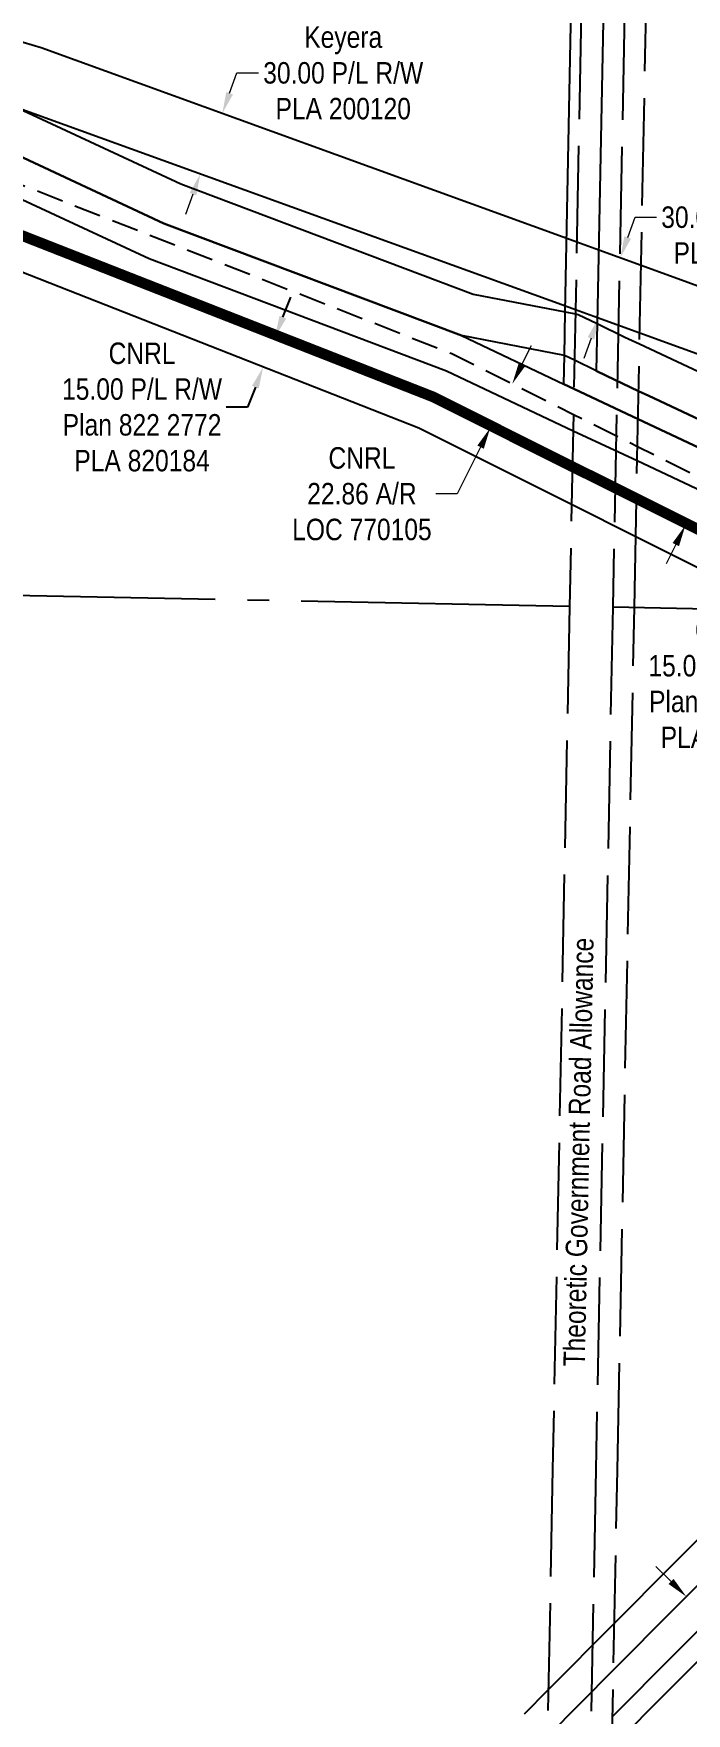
# Model space of a CAD drawing. Extents: x 405326 to 424052, y 6044755 to 6062236.
# Drawn here: x 410878 to 411182, y 6058295 to 6059078 of the extents above; entities that cross this region are included whole.
import ezdxf
from ezdxf.enums import TextEntityAlignment as Align

# ---------------------------------------------------------------- set-up
doc = ezdxf.new("R2010")
doc.units = 0
doc.header["$LTSCALE"] = 5
for name, pattern in [('foc-ACCESSROAD', [3.75, 2.5, -1.25]), ('foc-QUARTERLINE', [33, 25, -3, 2, -3]), ('foc-UNSURVEYED', [12.5, 10, -2.5])]:
    doc.linetypes.add(name, pattern=pattern)
for name, color, linetype in [('F-AR', 190, 'foc-ACCESSROAD'), ('F-RW', 190, 'Continuous'), ('F-WS-S', 190, 'Continuous'), ('L-ROAD-T', 7, 'Continuous'), ('L-SECQ', 8, 'foc-QUARTERLINE'), ('L-USEC', 7, 'foc-UNSURVEYED'), ('P-PROPOSED', 10, 'Continuous')]:
    doc.layers.add(name, color=color, linetype=linetype)
doc.layers.add('F-AR-T', color=190, linetype='Continuous', lineweight=9)
doc.layers.add('F-RW-T', color=190, linetype='Continuous', lineweight=9)
doc.styles.add('80CG', font='ARIALN.TTF', dxfattribs={"height": 10})
doc.styles.add('80L', font='ARIALN.TTF', dxfattribs={"height": 10})
doc.dimstyles.new('Compass 5 000', dxfattribs={"dimscale": 5, "dimtxt": 9, "dimasz": 2, "dimexe": 0.2, "dimexo": 0.0625, "dimgap": 0.5, "dimtad": 0, "dimtih": 1, "dimtoh": 1, "dimzin": 0, "dimdsep": 46, "dimtxsty": '80CG', "dimcen": 0.1, "dimse1": 1, "dimse2": 1, "dimclrd": 256, "dimclrt": 256, "dimaunit": 1, "dimadec": 4, "dimazin": 0, "dimtfac": 0.06, "dimtofl": 0, "dimtmove": 0, "dimatfit": 1, "dimfxl": 0.2, "dimtolj": 1, "dimtzin": 0, "dimlwd": -1, "dimarcsym": 0})

# ---------------------------------------------------------------- blocks, each defined once
blk = doc.blocks.new('*D844')
at = {"layer": 'F-RW-T', "transparency": 16777216}
for p, q in [((411154.5, 6058982.85), (411157.91, 6058992.25)), ((411157.91, 6058992.25), (411167.91, 6058992.25)), ((411137.44, 6058935.85), (411134.03, 6058926.45))]:
    blk.add_line(p, q, dxfattribs=at)
for points in [[(411152.93, 6058983.42), (411156.06, 6058982.28), (411151.09, 6058973.45)], [(411135.87, 6058936.42), (411139.01, 6058935.28), (411140.85, 6058945.25)]]:
    blk.add_solid(points, dxfattribs=at)
at = {"layer": 'F-RW-T', "transparency": 16777216, "insert": (411207.38, 6058992.25), "char_height": 10, "attachment_point": 5, "style": '80CG'}
blk.add_mtext('\\A1;Keyera\\P30.00 P/L R/W\\PPLA 200120', dxfattribs=at)
blk = doc.blocks.new('*D864')
at = {"layer": 'F-RW-T', "transparency": 16777216}
for p, q in [((411174.71, 6058356.46), (411167.62, 6058363.51)), ((411199.54, 6058331.8), (411211.55, 6058319.87)), ((411211.55, 6058319.87), (411221.55, 6058319.87))]:
    blk.add_line(p, q, dxfattribs=at)
for points in [[(411175.89, 6058357.65), (411173.54, 6058355.28), (411181.81, 6058349.42)], [(411200.71, 6058332.98), (411198.36, 6058330.62), (411192.44, 6058338.85)]]:
    blk.add_solid(points, dxfattribs=at)
at = {"layer": 'F-RW-T', "transparency": 16777216, "insert": (411260.64, 6058319.87), "char_height": 10, "attachment_point": 5, "style": '80CG'}
blk.add_mtext('\\A1;Sinopec\\P15.00 P/L R/W\\PPlan 022 5351\\PPLA 011299', dxfattribs=at)
blk = doc.blocks.new('*D866')
at = {"layer": 'F-RW-T', "transparency": 16777216}
for p, q in [((411270.66, 6058815.14), (411275.13, 6058824.09)), ((411254.98, 6058783.82), (411250.51, 6058774.87)), ((411250.51, 6058774.87), (411240.51, 6058774.87))]:
    blk.add_line(p, q, dxfattribs=at)
for points in [[(411269.17, 6058815.89), (411272.15, 6058814.4), (411266.18, 6058806.2)], [(411253.49, 6058784.56), (411256.47, 6058783.07), (411259.46, 6058792.76)]]:
    blk.add_solid(points, dxfattribs=at)
at = {"layer": 'F-RW-T', "transparency": 16777216, "insert": (411201.42, 6058774.87), "char_height": 10, "attachment_point": 5, "style": '80CG'}
blk.add_mtext('\\A1;CNRL\\P15.00 P/L R/W\\PPlan 822 2772\\PPLA 820184', dxfattribs=at)
blk = doc.blocks.new('*D870')
at = {"layer": 'F-AR-T', "transparency": 16777216}
for p, q in [((411196.12, 6058878.09), (411239.69, 6058965.11)), ((411239.69, 6058965.11), (411249.69, 6058965.11)), ((411176.9, 6058839.73), (411172.43, 6058830.79))]:
    blk.add_line(p, q, dxfattribs=at)
for points in [[(411194.63, 6058878.84), (411197.61, 6058877.35), (411191.64, 6058869.15)], [(411175.41, 6058840.47), (411178.39, 6058838.98), (411181.38, 6058848.67)]]:
    blk.add_solid(points, dxfattribs=at)
at = {"layer": 'F-AR-T', "transparency": 16777216, "insert": (411284.03, 6058965.11), "char_height": 10, "attachment_point": 5, "style": '80CG'}
blk.add_mtext('\\A1;CNRL\\P22.86 A/R\\PLOC 770105', dxfattribs=at)
blk = doc.blocks.new('*D873')
at = {"layer": 'F-WS-S', "transparency": 16777216}
for p, q in [((410993.92, 6058945.68), (410997.58, 6058954.99)), ((410981.12, 6058913.11), (410977.46, 6058903.8)), ((410977.46, 6058903.8), (410967.46, 6058903.8))]:
    blk.add_line(p, q, dxfattribs=at)
for points in [[(410992.37, 6058946.29), (410995.47, 6058945.07), (410990.26, 6058936.37)], [(410979.57, 6058913.72), (410982.67, 6058912.5), (410984.78, 6058922.42)]]:
    blk.add_solid(points, dxfattribs=at)
at = {"layer": 'F-WS-S', "transparency": 16777216, "insert": (410928.37, 6058903.8), "char_height": 10, "attachment_point": 5, "style": '80CG'}
blk.add_mtext('\\A1;CNRL\\P15.00 P/L R/W\\PPlan 822 2772\\PPLA 820184', dxfattribs=at)
blk = doc.blocks.new('*D877')
at = {"layer": 'F-RW-T', "transparency": 16777216}
for p, q in [((410969.15, 6059050.11), (410972.56, 6059059.51)), ((410972.56, 6059059.51), (410982.56, 6059059.51)), ((410952.07, 6059003.04), (410948.66, 6058993.64))]:
    blk.add_line(p, q, dxfattribs=at)
for points in [[(410967.59, 6059050.68), (410970.72, 6059049.54), (410965.74, 6059040.71)], [(410950.51, 6059003.61), (410953.64, 6059002.47), (410955.48, 6059012.44)]]:
    blk.add_solid(points, dxfattribs=at)
at = {"layer": 'F-RW-T', "transparency": 16777216, "insert": (411022.04, 6059059.51), "char_height": 10, "attachment_point": 5, "style": '80CG'}
blk.add_mtext('\\A1;Keyera\\P30.00 P/L R/W\\PPLA 200120', dxfattribs=at)
blk = doc.blocks.new('*D1005')
at = {"layer": 'F-RW-T', "transparency": 16777216}
for p, q in [((411118.72, 6059115.22), (411108.72, 6059115.41)), ((411153.7, 6059114.53), (411163.7, 6059114.33))]:
    blk.add_line(p, q, dxfattribs=at)
for points in [[(411118.75, 6059116.88), (411118.68, 6059113.55), (411128.71, 6059115.02)], [(411153.74, 6059116.2), (411153.67, 6059112.86), (411143.71, 6059114.73)]]:
    blk.add_solid(points, dxfattribs=at)
at = {"layer": 'F-RW-T', "transparency": 16777216, "insert": (411069.63, 6059115.41), "char_height": 10, "attachment_point": 5, "style": '80CG'}
blk.add_mtext('\\A1;CNRL\\P15.00 P/L R/W\\PPLA 121717', dxfattribs=at)
blk = doc.blocks.new('*D1006')
at = {"layer": 'F-AR-T', "transparency": 16777216}
for p, q in [((411105.26, 6058923.59), (411109.74, 6058932.53)), ((411086.01, 6058885.16), (411075.09, 6058863.37)), ((411075.09, 6058863.37), (411065.09, 6058863.37))]:
    blk.add_line(p, q, dxfattribs=at)
for points in [[(411103.77, 6058924.34), (411106.75, 6058922.84), (411100.78, 6058914.65)], [(411084.52, 6058885.91), (411087.5, 6058884.41), (411090.49, 6058894.1)]]:
    blk.add_solid(points, dxfattribs=at)
at = {"layer": 'F-AR-T', "transparency": 16777216, "insert": (411030.75, 6058863.37), "char_height": 10, "attachment_point": 5, "style": '80CG'}
blk.add_mtext('\\A1;CNRL\\P22.86 A/R\\PLOC 770105', dxfattribs=at)

msp = doc.modelspace()

# ---------------------------------------------------------------- linework, layer by layer
at = {"layer": 'F-AR', "flags": 128}
msp.add_lwpolyline([(411737.728, 6058466.1), (411748.461, 6058465.715), (411767.196, 6058466.641), (411787.236, 6058468.706), (411806.103, 6058471.5), (411839.011, 6058475.711), (411846.044, 6058475.661), (411864.632, 6058475.529), (411869.271, 6058474.364), (411884.118, 6058470.636), (411915.718, 6058459.798), (411941.077, 6058442.032), (411942.255, 6058440.873), (412004.187, 6058379.945), (412030.889, 6058359.451), (412060.627, 6058348.221), (412213.289, 6058321.934), (412243.113, 6058309.68), (412267.707, 6058289.509), (412291.935, 6058267.864), (412291.478, 6058266.505), (412287.967, 6058256.054), (412284.017, 6058244.295), (412276.69, 6058250.864), (412252.845, 6058272.136), (412231.262, 6058289.836), (412206.929, 6058299.834), (412054.597, 6058326.066), (412019.652, 6058339.26), (411989.156, 6058362.667), (411941.643, 6058409.408), (411926.402, 6058424.402), (411905.247, 6058439.222), (411877.615, 6058448.699), (411861.726, 6058452.689), (411850.194, 6058452.771), (411840.199, 6058452.842), (411833.762, 6058452.125), (411790.117, 6058446.022), (411768.934, 6058443.84), (411748.617, 6058442.835), (411733.649, 6058443.372), (411710.507, 6058451.326), (411701.642, 6058454.326), (411698.323, 6058456.201), (411679.054, 6058467.01), (411665.741, 6058473.978), (411595.778, 6058512.771), (411494.832, 6058606.281), (411487.532, 6058613.044), (411483.012, 6058617.188), (411475.68, 6058624.016), (411464.665, 6058634.226), (411453.667, 6058644.401), (411293.809, 6058792.379), (411262.061, 6058808.261), (411158.586, 6058860.086), (411128.71, 6058874.948), (411063.374, 6058907.684), (410808.555, 6059007.783), (410731.279, 6059009.846), (410723.264, 6059010.059), (410723.142, 6059013.539), (410723.044, 6059016.359), (410722.693, 6059026.368), (410722.472, 6059030.051), (410722.399, 6059032.972), (410730.405, 6059032.818), (410813.118, 6059030.641), (411072.676, 6058928.723), (411129.209, 6058900.413), (411159.084, 6058885.452), (411306.924, 6058811.418), (411311.388, 6058807.282), (411469.763, 6058660.604), (411480.77, 6058650.401), (411491.794, 6058640.193), (411492.389, 6058639.653), (411499.168, 6058633.351), (411499.786, 6058632.807), (411503.173, 6058629.671), (411510.48, 6058622.905), (411514.34, 6058619.362), (411569.974, 6058567.817), (411577.309, 6058561.025), (411609.252, 6058531.479), (411676.817, 6058493.962), (411690.076, 6058486.865), (411711.089, 6058475.28), (411737.728, 6058466.1)], close=True, dxfattribs=at)
at = {"layer": 'F-RW'}
for points in [[(411210.98, 6058873.946), (411159.333, 6058898.131), (411129.442, 6058912.293), (411124.774, 6058914.505), (411125.066, 6058927.877), (411125.436, 6058948.175), (411133.789, 6059373.232)], [(411148.78, 6059372.938), (411140.325, 6058942.707), (411139.892, 6058920.679), (411144.568, 6058918.429), (411159.591, 6058911.297), (411164.311, 6058909.089), (411164.311, 6058909.089), (411211.596, 6058886.906)], [(410830.871, 6059086.265), (410881.395, 6059071.317), (411126.111, 6058982.514), (411130.787, 6058980.816), (411141.001, 6058977.11), (411160.743, 6058969.947), (411227.753, 6058945.63)], [(410870.649, 6059043.168), (410946.351, 6059007.812), (411082.554, 6058956.411), (411125.436, 6058948.175), (411130.129, 6058947.273), (411131.462, 6058947.017), (411140.325, 6058942.707), (411153.19, 6058936.449), (411160.022, 6058933.239), (411212.637, 6058908.514)], [(411216.205, 6058917.914), (411160.12, 6058938.254), (411140.378, 6058945.414), (411130.165, 6058949.118), (411125.488, 6058950.814), (410870.674, 6059043.182)], [(411211.596, 6058886.906), (411164.314, 6058909.107), (411159.591, 6058911.297), (411144.566, 6058918.418), (411139.892, 6058920.679), (411129.704, 6058925.634), (411125.08, 6058927.877), (411077.098, 6058937.095), (410938.58, 6058989.37), (410863.509, 6059024.407)], [(410863.509, 6059024.407), (410938.58, 6058989.37), (411077.098, 6058937.095), (411124.774, 6058914.505), (411129.442, 6058912.293), (411159.333, 6058898.131), (411210.98, 6058873.946)], [(410808.554, 6059007.783), (411063.402, 6058907.627), (411128.71, 6058874.948), (411158.584, 6058859.999), (411261.982, 6058808.262)], [(411243.843, 6058838.614), (411158.953, 6058878.775), (411129.055, 6058892.555), (411070.074, 6058920.513), (410931.637, 6058972.829), (410857.082, 6059007.502)], [(411227.089, 6058808.955), (411158.258, 6058843.396), (411128.384, 6058858.346), (411057.292, 6058893.918), (410805.522, 6058992.864)], [(411147.464, 6058293.57), (411465.094, 6058613.308), (411475.694, 6058623.986), (411486.8, 6058635.168), (411491.789, 6058640.177), (411495.203, 6058643.612), (411499.494, 6058647.859), (411506.504, 6058655.016), (411508.762, 6058663.015), (411518.337, 6058660.358), (411515.327, 6058649.752), (411506.991, 6058640.806), (411499.153, 6058633.305), (411493.982, 6058628.216), (411492.619, 6058626.86), (411482.888, 6058617.051), (411472.28, 6058606.361), (411147.18, 6058279.096)], [(411106.437, 6058294.812), (411117.539, 6058305.99), (411148.316, 6058336.973), (411443.061, 6058633.71)], [(411117.112, 6058284.225), (411147.89, 6058315.262), (411454.073, 6058623.514)], [(411454.073, 6058623.514), (411147.89, 6058315.262), (411117.112, 6058284.225)], [(411465.095, 6058613.305), (411147.464, 6058293.57)]]:
    msp.add_lwpolyline(points, dxfattribs=at)
at = {"layer": 'L-SECQ'}
for p, q in [((411127.453, 6058810.931), (410360.595, 6058826.093)), ((411914.621, 6058795.365), (411147.557, 6058810.536))]:
    msp.add_line(p, q, dxfattribs=at)
at = {"layer": 'L-USEC'}
for p, q in [((411135.346, 6059213.01), (411127.453, 6058810.931)), ((411155.45, 6059212.616), (411147.557, 6058810.536)), ((411157.61, 6058810.335), (411165.502, 6059212.414)), ((411127.453, 6058810.931), (411119.559, 6058408.854)), ((411147.557, 6058810.536), (411139.663, 6058408.459)), ((411149.717, 6058408.257), (411157.61, 6058810.335)), ((411119.559, 6058408.854), (411111.666, 6058006.775)), ((411119.559, 6058408.854), (411119.559, 6058408.854)), ((411139.663, 6058408.459), (411131.769, 6058006.38)), ((411141.822, 6058006.179), (411149.717, 6058408.257))]:
    msp.add_line(p, q, dxfattribs=at)
at = {"layer": 'P-PROPOSED', "const_width": 4.998, "flags": 128}
msp.add_lwpolyline([(411674.13, 6058456.021), (411680.453, 6058467.359), (411666.216, 6058474.858), (411596.368, 6058513.587), (411495.511, 6058607.015), (411488.21, 6058613.779), (411483.691, 6058617.922), (411476.36, 6058624.748), (411465.345, 6058634.959), (411454.346, 6058645.135), (411294.383, 6058793.209), (411262.509, 6058809.155), (411159.032, 6058860.98), (411129.156, 6058875.842), (411063.782, 6058908.598), (410808.757, 6059008.777), (410723.291, 6059011.058), (410329.738, 6059021.564)], dxfattribs=at)

# ---------------------------------------------------------------- texts
at = {"layer": 'L-ROAD-T', "style": '80L'}
msp.add_text('Theoretic Government Road Allowance', height=9.99551, rotation=88.813918, dxfattribs=at).set_placement((411131.59, 6058556.613), align=Align.MIDDLE_CENTER)

# ---------------------------------------------------------------- dimensions: what is measured, and where the dimension line sits
at = {"layer": 'F-AR-T'}
dim = msp.add_linear_dim(base=(411191.638, 6058869.15), p1=(411171.526, 6058853.605), p2=(411181.783, 6058874.085), angle=63.399653, text='CNRL\\P22.86 A/R\\PLOC 770105', dimstyle='Compass 5 000', dxfattribs=at)
dim.commit()
dim.dimension.update_dxf_attribs({"geometry": '*D870', "text_midpoint": (411284.026, 6058965.108), "dimtype": 161})
at = {"layer": 'F-AR-T', "color": 2}
dim = msp.add_linear_dim(base=(411090.486, 6058894.1), p1=(411107.202, 6058911.433), p2=(411096.906, 6058890.883), angle=243.386903, text='CNRL\\P22.86 A/R\\PLOC 770105', dimstyle='Compass 5 000', dxfattribs=at)
dim.commit()
dim.dimension.update_dxf_attribs({"geometry": '*D1006', "text_midpoint": (411030.752, 6058863.368), "dimtype": 161})
at = {"layer": 'F-RW-T'}
for p1, p2, distance, text, picture, middle in [((411143.712, 6059115.053), (411128.721, 6059115.347), 0.327, 'CNRL\\P15.00 P/L R/W\\PPLA 121717', '*D1005', (411069.633, 6059115.414)), ((410955.993, 6059012.255), (410966.251, 6059040.524), 0.542, 'Keyera\\P30.00 P/L R/W\\PPLA 200120', '*D877', (411022.036, 6059059.509))]:
    dim = msp.add_aligned_dim(p1=p1, p2=p2, distance=distance, text=text, dimstyle='Compass 5 000', dxfattribs=at)
    dim.commit()
    dim.dimension.update_dxf_attribs({"geometry": picture, "text_midpoint": middle})
for base, p1, p2, angle, text, picture, middle in [((411151.086, 6058973.451), (411181.759, 6058930.407), (411191.992, 6058958.607), 70.05495, 'Keyera\\P30.00 P/L R/W\\PPLA 200120', '*D844', (411207.38, 6058992.252)), ((411259.456, 6058792.758), (411272.126, 6058803.226), (411265.4, 6058789.784), 243.416927, 'CNRL\\P15.00 P/L R/W\\PPlan 822 2772\\PPLA 820184', '*D866', (411201.421, 6058774.872)), ((411192.443, 6058338.848), (411277.852, 6058446.102), (411288.49, 6058435.535), 315.190131, 'Sinopec\\P15.00 P/L R/W\\PPlan 022 5351\\PPLA 011299', '*D864', (411260.637, 6058319.867))]:
    dim = msp.add_linear_dim(base=base, p1=p1, p2=p2, angle=angle, text=text, dimstyle='Compass 5 000', dxfattribs=at)
    dim.commit()
    dim.dimension.update_dxf_attribs({"geometry": picture, "text_midpoint": middle, "dimtype": 161})
at = {"layer": 'F-WS-S'}
dim = msp.add_aligned_dim(p1=(410994.176, 6058934.832), p2=(410988.692, 6058920.878), distance=-4.208, text='CNRL\\P15.00 P/L R/W\\PPlan 822 2772\\PPLA 820184', dimstyle='Compass 5 000', dxfattribs=at)
dim.commit()
dim.dimension.update_dxf_attribs({"geometry": '*D873', "text_midpoint": (410928.374, 6058903.802)})

doc.saveas('drawing.dxf')
